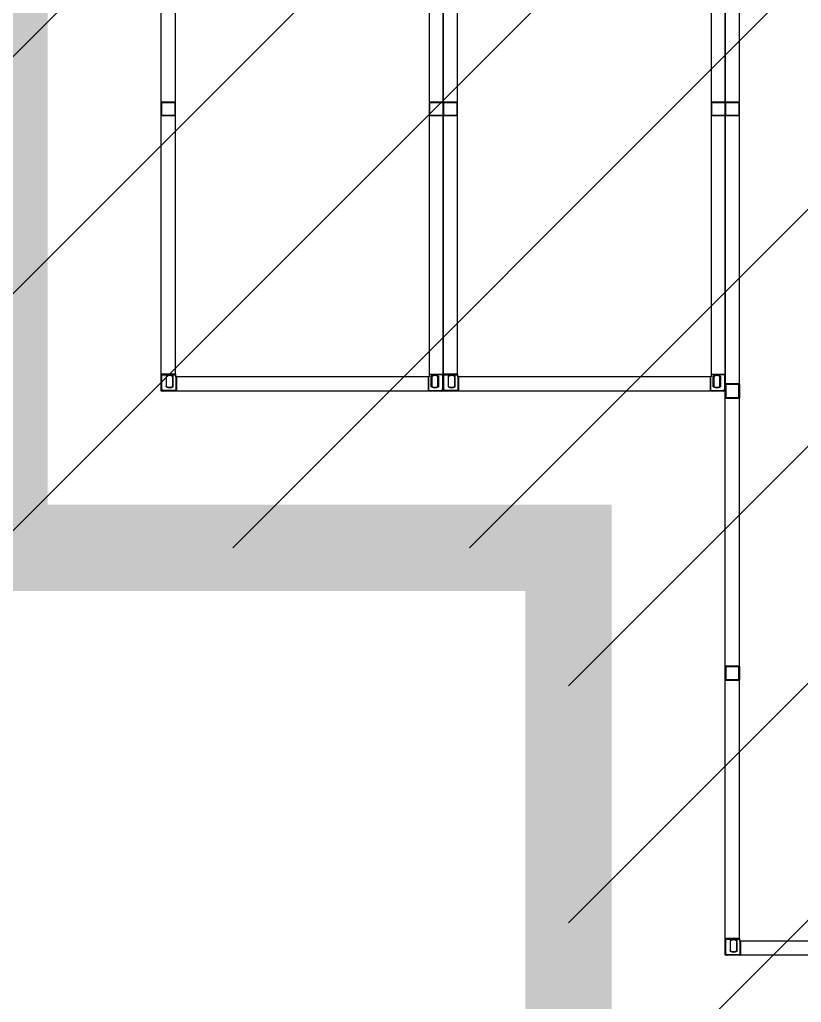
# Model space of a CAD drawing. Header units: millimetres. Extents: x 4133871 to 4440428, y -545651 to -495191.
# Drawn here: x 4276887 to 4277386, y -501833 to -501206 of the extents above; entities that cross this region are included whole.
import ezdxf

# ---------------------------------------------------------------- set-up
doc = ezdxf.new("R2010")
doc.units = ezdxf.units.MM
doc.header["$LTSCALE"] = 60
doc.layers.add('3', color=3, linetype='Continuous')

# ---------------------------------------------------------------- blocks, each defined once
blk = doc.blocks.new('KEY PLAN_NEW')
at = {"color": 253}
for p, q in [((-1220.86, -1848.38), (-1220.86, -1495.5)), ((-1340.86, -1728.38), (-1340.86, -1615.5)), ((-1286.86, -1615.5), (-1286.86, -1728.38)), ((-1280.86, -1728.38), (-1280.86, -1615.5)), ((-1226.86, -1615.5), (-1226.86, -1728.38)), ((-1343.86, -1670.44), (-1340.86, -1670.44)), ((-1343.86, -1670.44), (-1343.86, -1673.44)), ((-1343.74, -1673.32), (-1343.74, -1670.56)), ((-1343.74, -1673.32), (-1343.74, -1670.56)), ((-1343.74, -1670.56), (-1340.98, -1670.56)), ((-1340.98, -1670.56), (-1340.98, -1673.32)), ((-1340.86, -1673.44), (-1340.86, -1670.44)), ((-1286.86, -1670.44), (-1283.86, -1670.44)), ((-1286.86, -1670.44), (-1286.86, -1673.44)), ((-1286.74, -1673.32), (-1286.74, -1670.56)), ((-1286.74, -1673.32), (-1286.74, -1670.56)), ((-1286.74, -1670.56), (-1283.98, -1670.56)), ((-1283.98, -1670.56), (-1283.98, -1673.32)), ((-1283.86, -1670.44), (-1283.86, -1673.44)), ((-1283.86, -1670.44), (-1280.86, -1670.44)), ((-1283.74, -1673.32), (-1283.74, -1670.56)), ((-1283.74, -1670.56), (-1280.98, -1670.56)), ((-1280.98, -1670.56), (-1280.98, -1673.32)), ((-1280.98, -1670.56), (-1280.98, -1673.32)), ((-1280.86, -1673.44), (-1280.86, -1670.44)), ((-1226.86, -1670.44), (-1226.86, -1673.44)), ((-1226.86, -1670.44), (-1223.86, -1670.44)), ((-1226.74, -1673.32), (-1226.74, -1670.56)), ((-1226.74, -1670.56), (-1223.98, -1670.56)), ((-1223.98, -1670.56), (-1223.98, -1673.32)), ((-1223.98, -1670.56), (-1223.98, -1673.32)), ((-1223.86, -1673.44), (-1223.86, -1670.44)), ((-1223.86, -1670.44), (-1223.86, -1673.44)), ((-1223.86, -1670.44), (-1220.86, -1670.44)), ((-1223.74, -1673.32), (-1223.74, -1670.56)), ((-1223.74, -1670.56), (-1220.98, -1670.56)), ((-1220.98, -1670.56), (-1220.98, -1673.32)), ((-1220.98, -1670.56), (-1220.98, -1673.32)), ((-1220.86, -1673.44), (-1220.86, -1670.44)), ((-1340.86, -1673.44), (-1343.86, -1673.44)), ((-1340.98, -1673.32), (-1343.74, -1673.32)), ((-1283.86, -1673.44), (-1286.86, -1673.44)), ((-1283.98, -1673.32), (-1286.74, -1673.32)), ((-1280.86, -1673.44), (-1283.86, -1673.44)), ((-1280.98, -1673.32), (-1283.74, -1673.32)), ((-1223.86, -1673.44), (-1226.86, -1673.44)), ((-1223.98, -1673.32), (-1226.74, -1673.32)), ((-1220.86, -1673.44), (-1223.86, -1673.44)), ((-1220.98, -1673.32), (-1223.74, -1673.32)), ((-1340.86, -1728.38), (-1340.86, -1728.94)), ((-1340.62, -1728.94), (-1340.86, -1728.94)), ((-1287.1, -1728.94), (-1340.62, -1728.94)), ((-1287.1, -1728.94), (-1286.86, -1728.94)), ((-1286.86, -1728.38), (-1286.86, -1728.94)), ((-1280.86, -1728.38), (-1280.86, -1728.94)), ((-1280.62, -1728.94), (-1280.86, -1728.94)), ((-1227.1, -1728.94), (-1280.62, -1728.94)), ((-1227.1, -1728.94), (-1226.86, -1728.94)), ((-1226.86, -1728.38), (-1226.86, -1728.94)), ((-1223.86, -1733.44), (-1223.86, -1730.44)), ((-1220.86, -1730.44), (-1223.86, -1730.44)), ((-1220.98, -1730.56), (-1223.74, -1730.56)), ((-1223.74, -1730.56), (-1223.74, -1733.32)), ((-1220.98, -1733.32), (-1220.98, -1730.56)), ((-1220.98, -1733.32), (-1220.98, -1730.56)), ((-1220.86, -1730.44), (-1220.86, -1733.44)), ((-1223.86, -1733.44), (-1220.86, -1733.44)), ((-1223.74, -1733.32), (-1220.98, -1733.32)), ((-1223.86, -1793.44), (-1223.86, -1790.44)), ((-1220.86, -1790.44), (-1223.86, -1790.44)), ((-1220.98, -1790.56), (-1223.74, -1790.56)), ((-1223.74, -1790.56), (-1223.74, -1793.32)), ((-1220.98, -1793.32), (-1220.98, -1790.56)), ((-1220.98, -1793.32), (-1220.98, -1790.56)), ((-1220.86, -1790.44), (-1220.86, -1793.44)), ((-1223.86, -1793.44), (-1220.86, -1793.44)), ((-1223.74, -1793.32), (-1220.98, -1793.32)), ((-1220.86, -1848.38), (-1220.86, -1848.94)), ((-1220.62, -1848.94), (-1220.86, -1848.94)), ((-1167.1, -1848.94), (-1220.62, -1848.94))]:
    blk.add_line(p, q, dxfattribs=at)
at = {"color": 253, "linetype": 'Continuous'}
for p, q in [((-1340.86, -1728.38), (-1343.86, -1728.38)), ((-1343.74, -1728.5), (-1343.86, -1728.5)), ((-1343.74, -1728.38), (-1343.74, -1728.5)), ((-1343.74, -1728.5), (-1340.86, -1728.5)), ((-1343.74, -1731.53), (-1343.74, -1728.5)), ((-1342.84, -1728.78), (-1342.84, -1731.04)), ((-1342.72, -1730.98), (-1342.72, -1728.85)), ((-1341.45, -1728.85), (-1341.45, -1730.98)), ((-1341.33, -1731.04), (-1341.33, -1728.78)), ((-1340.74, -1728.94), (-1340.74, -1731.82)), ((-1340.62, -1728.94), (-1340.62, -1731.94)), ((-1287.1, -1728.94), (-1287.1, -1731.94)), ((-1286.98, -1728.94), (-1286.98, -1731.82)), ((-1286.86, -1728.38), (-1283.86, -1728.38)), ((-1283.98, -1728.5), (-1286.86, -1728.5)), ((-1286.4, -1731.04), (-1286.4, -1728.78)), ((-1286.28, -1728.85), (-1286.28, -1730.98)), ((-1285.01, -1730.98), (-1285.01, -1728.85)), ((-1284.89, -1728.78), (-1284.89, -1731.04)), ((-1283.98, -1728.38), (-1283.98, -1728.5)), ((-1283.98, -1728.5), (-1283.86, -1728.5)), ((-1283.98, -1731.53), (-1283.98, -1728.5)), ((-1280.86, -1728.38), (-1283.86, -1728.38)), ((-1283.74, -1728.5), (-1283.86, -1728.5)), ((-1283.74, -1728.38), (-1283.74, -1728.5)), ((-1283.74, -1728.5), (-1280.86, -1728.5)), ((-1283.74, -1731.53), (-1283.74, -1728.5)), ((-1282.84, -1728.78), (-1282.84, -1731.04)), ((-1282.72, -1730.98), (-1282.72, -1728.85)), ((-1281.45, -1728.85), (-1281.45, -1730.98)), ((-1281.33, -1731.04), (-1281.33, -1728.78)), ((-1280.74, -1728.94), (-1280.74, -1731.82)), ((-1280.62, -1728.94), (-1280.62, -1731.94)), ((-1227.1, -1728.94), (-1227.1, -1731.94)), ((-1226.98, -1728.94), (-1226.98, -1731.82)), ((-1226.86, -1728.38), (-1223.86, -1728.38)), ((-1223.98, -1728.5), (-1226.86, -1728.5)), ((-1226.4, -1731.04), (-1226.4, -1728.78)), ((-1226.28, -1728.85), (-1226.28, -1730.98)), ((-1225.01, -1730.98), (-1225.01, -1728.85)), ((-1224.89, -1728.78), (-1224.89, -1731.04)), ((-1223.98, -1728.38), (-1223.98, -1728.5)), ((-1223.98, -1728.5), (-1223.86, -1728.5)), ((-1223.98, -1731.53), (-1223.98, -1728.5)), ((-1343.74, -1731.53), (-1343.86, -1731.53)), ((-1343.74, -1731.82), (-1343.74, -1731.82)), ((-1343.74, -1731.82), (-1343.74, -1731.82)), ((-1343.45, -1731.82), (-1343.45, -1731.94)), ((-1340.74, -1731.82), (-1343.45, -1731.82)), ((-1340.74, -1731.94), (-1340.74, -1731.82)), ((-1340.62, -1731.82), (-1340.74, -1731.82)), ((-1287.1, -1731.82), (-1286.98, -1731.82)), ((-1286.98, -1731.94), (-1286.98, -1731.82)), ((-1286.98, -1731.82), (-1284.27, -1731.82)), ((-1284.27, -1731.82), (-1284.27, -1731.94)), ((-1283.98, -1731.53), (-1283.86, -1731.53)), ((-1283.98, -1731.82), (-1283.98, -1731.82)), ((-1283.98, -1731.82), (-1283.98, -1731.82)), ((-1283.74, -1731.53), (-1283.86, -1731.53)), ((-1283.74, -1731.82), (-1283.74, -1731.82)), ((-1283.74, -1731.82), (-1283.74, -1731.82)), ((-1283.45, -1731.82), (-1283.45, -1731.94)), ((-1280.74, -1731.82), (-1283.45, -1731.82)), ((-1280.74, -1731.94), (-1280.74, -1731.82)), ((-1280.62, -1731.82), (-1280.74, -1731.82)), ((-1227.1, -1731.82), (-1226.98, -1731.82)), ((-1226.98, -1731.94), (-1226.98, -1731.82)), ((-1226.98, -1731.82), (-1224.27, -1731.82)), ((-1224.27, -1731.82), (-1224.27, -1731.94)), ((-1223.98, -1731.53), (-1223.86, -1731.53)), ((-1223.98, -1731.82), (-1223.98, -1731.82)), ((-1223.98, -1731.82), (-1223.98, -1731.82)), ((-1220.86, -1848.38), (-1223.86, -1848.38)), ((-1223.74, -1848.5), (-1223.86, -1848.5)), ((-1223.74, -1848.38), (-1223.74, -1848.5)), ((-1223.74, -1848.5), (-1220.86, -1848.5)), ((-1223.74, -1851.53), (-1223.74, -1848.5)), ((-1222.84, -1848.78), (-1222.84, -1851.04)), ((-1222.72, -1850.98), (-1222.72, -1848.85)), ((-1221.45, -1848.85), (-1221.45, -1850.98)), ((-1221.33, -1851.04), (-1221.33, -1848.78)), ((-1220.74, -1848.94), (-1220.74, -1851.82)), ((-1220.62, -1848.94), (-1220.62, -1851.94)), ((-1223.74, -1851.53), (-1223.86, -1851.53)), ((-1223.74, -1851.82), (-1223.74, -1851.82)), ((-1223.74, -1851.82), (-1223.74, -1851.82)), ((-1223.45, -1851.82), (-1223.45, -1851.94)), ((-1220.74, -1851.82), (-1223.45, -1851.82)), ((-1220.74, -1851.94), (-1220.74, -1851.82)), ((-1220.62, -1851.82), (-1220.74, -1851.82))]:
    blk.add_line(p, q, dxfattribs=at)
at = {"color": 253}
for points in [[(-1223.86, -1491.94), (-1163.86, -1491.94), (-1163.86, -1851.94), (-1223.86, -1851.94)], [(-1283.86, -1731.94), (-1343.86, -1731.94), (-1343.86, -1611.94), (-1283.86, -1611.94)], [(-1283.86, -1611.94), (-1223.86, -1611.94), (-1223.86, -1731.94), (-1283.86, -1731.94)]]:
    blk.add_lwpolyline(points, close=True, dxfattribs=at)
at = {"color": 253, "linetype": 'Continuous'}
for centre, radius, start, end in [((-1343.74, -1728.5), 0.12, 90, 180), ((-1342.08, -1729.91), 1.36, 56.2792, 123.7208), ((-1342.08, -1729.91), 1.24, 59.1964, 120.8036), ((-1285.64, -1729.91), 1.36, 56.2792, 123.7208), ((-1285.64, -1729.91), 1.24, 59.1964, 120.8036), ((-1283.98, -1728.5), 0.12, 0, 90), ((-1283.74, -1728.5), 0.12, 90, 180), ((-1282.08, -1729.91), 1.36, 56.2792, 123.7208), ((-1282.08, -1729.91), 1.24, 59.1964, 120.8036), ((-1225.64, -1729.91), 1.36, 56.2792, 123.7208), ((-1225.64, -1729.91), 1.24, 59.1964, 120.8036), ((-1223.98, -1728.5), 0.12, 0, 90), ((-1343.45, -1731.53), 0.41, 180, 270), ((-1343.45, -1731.53), 0.29, 180, 270), ((-1342.08, -1729.91), 1.36, 236.2792, 303.7208), ((-1342.08, -1729.91), 1.24, 239.1964, 300.8036), ((-1340.74, -1731.82), 0.12, 270, 0), ((-1286.98, -1731.82), 0.12, 180, 270), ((-1285.64, -1729.91), 1.36, 236.2792, 303.7208), ((-1285.64, -1729.91), 1.24, 239.1964, 300.8036), ((-1284.27, -1731.53), 0.41, 270, 0), ((-1284.27, -1731.53), 0.29, 270, 0), ((-1283.45, -1731.53), 0.41, 180, 270), ((-1283.45, -1731.53), 0.29, 180, 270), ((-1282.08, -1729.91), 1.36, 236.2792, 303.7208), ((-1282.08, -1729.91), 1.24, 239.1964, 300.8036), ((-1280.74, -1731.82), 0.12, 270, 0), ((-1226.98, -1731.82), 0.12, 180, 270), ((-1225.64, -1729.91), 1.36, 236.2792, 303.7208), ((-1225.64, -1729.91), 1.24, 239.1964, 300.8036), ((-1224.27, -1731.53), 0.41, 270, 0), ((-1224.27, -1731.53), 0.29, 270, 0), ((-1223.74, -1848.5), 0.12, 90, 180), ((-1222.08, -1849.91), 1.36, 56.2792, 123.7208), ((-1222.08, -1849.91), 1.24, 59.1964, 120.8036), ((-1223.45, -1851.53), 0.41, 180, 270), ((-1223.45, -1851.53), 0.29, 180, 270), ((-1222.08, -1849.91), 1.36, 236.2792, 303.7208), ((-1222.08, -1849.91), 1.24, 239.1964, 300.8036), ((-1220.74, -1851.82), 0.12, 270, 0)]:
    blk.add_arc(centre, radius, start, end, dxfattribs=at)
for points, knots in [([(-1342.84, -1728.78), (-1342.84, -1728.78, 46), (-1342.84, -1728.78, 46), (-1342.83, -1728.78, 46), (-1342.83, -1728.78, 46), (-1342.83, -1728.78, 46), (-1342.83, -1728.79, 46), (-1342.83, -1728.79, 46), (-1342.82, -1728.79, 46), (-1342.82, -1728.79, 46), (-1342.81, -1728.8, 46), (-1342.81, -1728.8, 46), (-1342.8, -1728.8, 46), (-1342.8, -1728.8, 46), (-1342.8, -1728.8, 46), (-1342.8, -1728.8, 46), (-1342.79, -1728.81, 46), (-1342.79, -1728.81, 46), (-1342.79, -1728.81, 46), (-1342.79, -1728.81, 46), (-1342.78, -1728.81, 46), (-1342.78, -1728.82, 46), (-1342.77, -1728.82, 46), (-1342.77, -1728.82, 46), (-1342.76, -1728.82, 46), (-1342.76, -1728.82, 46), (-1342.76, -1728.82, 46), (-1342.76, -1728.82, 46), (-1342.76, -1728.83, 46), (-1342.76, -1728.83, 46), (-1342.75, -1728.83, 46), (-1342.75, -1728.83, 46), (-1342.74, -1728.83, 46), (-1342.74, -1728.83, 46), (-1342.74, -1728.84, 46), (-1342.74, -1728.84, 46), (-1342.74, -1728.84, 46), (-1342.74, -1728.84, 46), (-1342.73, -1728.84, 46), (-1342.73, -1728.84, 46), (-1342.73, -1728.84, 46), (-1342.73, -1728.84, 46), (-1342.73, -1728.84, 46), (-1342.72, -1728.84, 46), (-1342.72, -1728.85, 46), (-1342.72, -1728.85, 46), (-1342.72, -1728.85, 46), (-1342.72, -1728.85, 46), (-1342.72, -1728.85, 46), (-1342.72, -1728.85, 46), (-1342.72, -1728.85, 46), (-1342.72, -1728.85, 46), (-1342.72, -1728.85, 46), (-1342.72, -1728.85, 46)], [0, 0, 0, 0, 0.00782, 0.00782, 0.015639, 0.031279, 0.031279, 0.062557, 0.062557, 0.125114, 0.125114, 0.187671, 0.187671, 0.21895, 0.21895, 0.234589, 0.234589, 0.250228, 0.250228, 0.312785, 0.312785, 0.375342, 0.375342, 0.437899, 0.437899, 0.453538, 0.453538, 0.469178, 0.469178, 0.500456, 0.500456, 0.563013, 0.563013, 0.62557, 0.62557, 0.641209, 0.641209, 0.656849, 0.656849, 0.688127, 0.688127, 0.750684, 0.750684, 0.813241, 0.813241, 0.828881, 0.828881, 0.84452, 0.84452, 0.875798, 0.875798, 0.938355, 1, 1, 1, 1]), ([(-1341.45, -1728.85), (-1341.45, -1728.85, 46), (-1341.45, -1728.85, 46), (-1341.45, -1728.85, 46), (-1341.44, -1728.85, 46), (-1341.44, -1728.85, 46), (-1341.44, -1728.85, 46), (-1341.44, -1728.85, 46), (-1341.44, -1728.85, 46), (-1341.44, -1728.85, 46), (-1341.44, -1728.84, 46), (-1341.44, -1728.84, 46), (-1341.43, -1728.84, 46), (-1341.43, -1728.84, 46), (-1341.43, -1728.84, 46), (-1341.43, -1728.84, 46), (-1341.43, -1728.84, 46), (-1341.43, -1728.84, 46), (-1341.43, -1728.84, 46), (-1341.43, -1728.84, 46), (-1341.42, -1728.83, 46), (-1341.42, -1728.83, 46), (-1341.41, -1728.83, 46), (-1341.41, -1728.83, 46), (-1341.41, -1728.83, 46), (-1341.41, -1728.83, 46), (-1341.4, -1728.82, 46), (-1341.4, -1728.82, 46), (-1341.4, -1728.82, 46), (-1341.4, -1728.82, 46), (-1341.4, -1728.82, 46), (-1341.39, -1728.82, 46), (-1341.39, -1728.82, 46), (-1341.38, -1728.81, 46), (-1341.38, -1728.81, 46), (-1341.37, -1728.81, 46), (-1341.37, -1728.81, 46), (-1341.37, -1728.81, 46), (-1341.37, -1728.8, 46), (-1341.37, -1728.8, 46), (-1341.36, -1728.8, 46), (-1341.36, -1728.8, 46), (-1341.36, -1728.8, 46), (-1341.35, -1728.8, 46), (-1341.35, -1728.79, 46), (-1341.34, -1728.79, 46), (-1341.34, -1728.79, 46), (-1341.33, -1728.79, 46), (-1341.33, -1728.78, 46), (-1341.33, -1728.78, 46), (-1341.33, -1728.78, 46), (-1341.33, -1728.78, 46), (-1341.33, -1728.78, 46), (-1341.33, -1728.78, 46)], [0, 0, 0, 0, 0.06206, 0.12459, 0.12459, 0.155854, 0.155854, 0.171487, 0.171487, 0.187119, 0.187119, 0.249648, 0.249648, 0.312178, 0.312178, 0.343442, 0.343442, 0.359075, 0.359075, 0.374707, 0.374707, 0.437236, 0.437236, 0.499766, 0.499766, 0.53103, 0.53103, 0.546663, 0.546663, 0.562295, 0.562295, 0.624824, 0.624824, 0.687353, 0.687353, 0.749883, 0.749883, 0.765515, 0.765515, 0.781147, 0.781147, 0.812412, 0.812412, 0.874941, 0.874941, 0.937471, 0.937471, 0.968735, 0.968735, 0.984368, 0.992184, 0.992184, 1, 1, 1, 1]), ([(-1286.28, -1728.85), (-1286.28, -1728.85, 46), (-1286.28, -1728.85, 46), (-1286.28, -1728.85, 46), (-1286.28, -1728.85, 46), (-1286.28, -1728.85, 46), (-1286.28, -1728.85, 46), (-1286.28, -1728.85, 46), (-1286.28, -1728.85, 46), (-1286.28, -1728.85, 46), (-1286.28, -1728.84, 46), (-1286.29, -1728.84, 46), (-1286.29, -1728.84, 46), (-1286.29, -1728.84, 46), (-1286.29, -1728.84, 46), (-1286.29, -1728.84, 46), (-1286.3, -1728.84, 46), (-1286.3, -1728.84, 46), (-1286.3, -1728.84, 46), (-1286.3, -1728.84, 46), (-1286.3, -1728.83, 46), (-1286.3, -1728.83, 46), (-1286.31, -1728.83, 46), (-1286.31, -1728.83, 46), (-1286.32, -1728.83, 46), (-1286.32, -1728.83, 46), (-1286.32, -1728.82, 46), (-1286.32, -1728.82, 46), (-1286.32, -1728.82, 46), (-1286.32, -1728.82, 46), (-1286.33, -1728.82, 46), (-1286.33, -1728.82, 46), (-1286.34, -1728.82, 46), (-1286.34, -1728.81, 46), (-1286.35, -1728.81, 46), (-1286.35, -1728.81, 46), (-1286.35, -1728.81, 46), (-1286.35, -1728.81, 46), (-1286.36, -1728.8, 46), (-1286.36, -1728.8, 46), (-1286.36, -1728.8, 46), (-1286.36, -1728.8, 46), (-1286.37, -1728.8, 46), (-1286.37, -1728.8, 46), (-1286.38, -1728.79, 46), (-1286.38, -1728.79, 46), (-1286.39, -1728.79, 46), (-1286.39, -1728.79, 46), (-1286.39, -1728.78, 46), (-1286.39, -1728.78, 46), (-1286.39, -1728.78, 46), (-1286.4, -1728.78, 46), (-1286.4, -1728.78, 46), (-1286.4, -1728.78, 46)], [0, 0, 0, 0, 0.06206, 0.12459, 0.12459, 0.155854, 0.155854, 0.171487, 0.171487, 0.187119, 0.187119, 0.249648, 0.249648, 0.312178, 0.312178, 0.343442, 0.343442, 0.359075, 0.359075, 0.374707, 0.374707, 0.437236, 0.437236, 0.499766, 0.499766, 0.53103, 0.53103, 0.546663, 0.546663, 0.562295, 0.562295, 0.624824, 0.624824, 0.687353, 0.687353, 0.749883, 0.749883, 0.765515, 0.765515, 0.781147, 0.781147, 0.812412, 0.812412, 0.874941, 0.874941, 0.937471, 0.937471, 0.968735, 0.968735, 0.984368, 0.992184, 0.992184, 1, 1, 1, 1]), ([(-1284.89, -1728.78), (-1284.89, -1728.78, 46), (-1284.89, -1728.78, 46), (-1284.89, -1728.78, 46), (-1284.89, -1728.78, 46), (-1284.89, -1728.78, 46), (-1284.89, -1728.79, 46), (-1284.9, -1728.79, 46), (-1284.9, -1728.79, 46), (-1284.91, -1728.79, 46), (-1284.91, -1728.8, 46), (-1284.92, -1728.8, 46), (-1284.92, -1728.8, 46), (-1284.92, -1728.8, 46), (-1284.93, -1728.8, 46), (-1284.93, -1728.8, 46), (-1284.93, -1728.81, 46), (-1284.93, -1728.81, 46), (-1284.93, -1728.81, 46), (-1284.94, -1728.81, 46), (-1284.94, -1728.81, 46), (-1284.95, -1728.82, 46), (-1284.95, -1728.82, 46), (-1284.96, -1728.82, 46), (-1284.96, -1728.82, 46), (-1284.96, -1728.82, 46), (-1284.96, -1728.82, 46), (-1284.96, -1728.82, 46), (-1284.97, -1728.83, 46), (-1284.97, -1728.83, 46), (-1284.97, -1728.83, 46), (-1284.97, -1728.83, 46), (-1284.98, -1728.83, 46), (-1284.98, -1728.83, 46), (-1284.99, -1728.84, 46), (-1284.99, -1728.84, 46), (-1284.99, -1728.84, 46), (-1284.99, -1728.84, 46), (-1284.99, -1728.84, 46), (-1284.99, -1728.84, 46), (-1284.99, -1728.84, 46), (-1284.99, -1728.84, 46), (-1285, -1728.84, 46), (-1285, -1728.84, 46), (-1285, -1728.85, 46), (-1285, -1728.85, 46), (-1285, -1728.85, 46), (-1285, -1728.85, 46), (-1285, -1728.85, 46), (-1285, -1728.85, 46), (-1285.01, -1728.85, 46), (-1285.01, -1728.85, 46), (-1285.01, -1728.85, 46), (-1285.01, -1728.85, 46)], [0, 0, 0, 0, 0.00782, 0.00782, 0.015639, 0.031279, 0.031279, 0.062557, 0.062557, 0.125114, 0.125114, 0.187671, 0.187671, 0.21895, 0.21895, 0.234589, 0.234589, 0.250228, 0.250228, 0.312785, 0.312785, 0.375342, 0.375342, 0.437899, 0.437899, 0.453538, 0.453538, 0.469178, 0.469178, 0.500456, 0.500456, 0.563013, 0.563013, 0.62557, 0.62557, 0.641209, 0.641209, 0.656849, 0.656849, 0.688127, 0.688127, 0.750684, 0.750684, 0.813241, 0.813241, 0.828881, 0.828881, 0.84452, 0.84452, 0.875798, 0.875798, 0.938355, 1, 1, 1, 1]), ([(-1282.84, -1728.78), (-1282.84, -1728.78, 46), (-1282.84, -1728.78, 46), (-1282.83, -1728.78, 46), (-1282.83, -1728.78, 46), (-1282.83, -1728.78, 46), (-1282.83, -1728.79, 46), (-1282.83, -1728.79, 46), (-1282.82, -1728.79, 46), (-1282.82, -1728.79, 46), (-1282.81, -1728.8, 46), (-1282.81, -1728.8, 46), (-1282.8, -1728.8, 46), (-1282.8, -1728.8, 46), (-1282.8, -1728.8, 46), (-1282.8, -1728.8, 46), (-1282.79, -1728.81, 46), (-1282.79, -1728.81, 46), (-1282.79, -1728.81, 46), (-1282.79, -1728.81, 46), (-1282.78, -1728.81, 46), (-1282.78, -1728.82, 46), (-1282.77, -1728.82, 46), (-1282.77, -1728.82, 46), (-1282.76, -1728.82, 46), (-1282.76, -1728.82, 46), (-1282.76, -1728.82, 46), (-1282.76, -1728.82, 46), (-1282.76, -1728.83, 46), (-1282.76, -1728.83, 46), (-1282.75, -1728.83, 46), (-1282.75, -1728.83, 46), (-1282.74, -1728.83, 46), (-1282.74, -1728.83, 46), (-1282.74, -1728.84, 46), (-1282.74, -1728.84, 46), (-1282.74, -1728.84, 46), (-1282.74, -1728.84, 46), (-1282.73, -1728.84, 46), (-1282.73, -1728.84, 46), (-1282.73, -1728.84, 46), (-1282.73, -1728.84, 46), (-1282.73, -1728.84, 46), (-1282.72, -1728.84, 46), (-1282.72, -1728.85, 46), (-1282.72, -1728.85, 46), (-1282.72, -1728.85, 46), (-1282.72, -1728.85, 46), (-1282.72, -1728.85, 46), (-1282.72, -1728.85, 46), (-1282.72, -1728.85, 46), (-1282.72, -1728.85, 46), (-1282.72, -1728.85, 46), (-1282.72, -1728.85, 46)], [0, 0, 0, 0, 0.00782, 0.00782, 0.015639, 0.031279, 0.031279, 0.062557, 0.062557, 0.125114, 0.125114, 0.187671, 0.187671, 0.21895, 0.21895, 0.234589, 0.234589, 0.250228, 0.250228, 0.312785, 0.312785, 0.375342, 0.375342, 0.437899, 0.437899, 0.453538, 0.453538, 0.469178, 0.469178, 0.500456, 0.500456, 0.563013, 0.563013, 0.62557, 0.62557, 0.641209, 0.641209, 0.656849, 0.656849, 0.688127, 0.688127, 0.750684, 0.750684, 0.813241, 0.813241, 0.828881, 0.828881, 0.84452, 0.84452, 0.875798, 0.875798, 0.938355, 1, 1, 1, 1]), ([(-1281.45, -1728.85), (-1281.45, -1728.85, 46), (-1281.45, -1728.85, 46), (-1281.45, -1728.85, 46), (-1281.44, -1728.85, 46), (-1281.44, -1728.85, 46), (-1281.44, -1728.85, 46), (-1281.44, -1728.85, 46), (-1281.44, -1728.85, 46), (-1281.44, -1728.85, 46), (-1281.44, -1728.84, 46), (-1281.44, -1728.84, 46), (-1281.43, -1728.84, 46), (-1281.43, -1728.84, 46), (-1281.43, -1728.84, 46), (-1281.43, -1728.84, 46), (-1281.43, -1728.84, 46), (-1281.43, -1728.84, 46), (-1281.43, -1728.84, 46), (-1281.43, -1728.84, 46), (-1281.42, -1728.83, 46), (-1281.42, -1728.83, 46), (-1281.41, -1728.83, 46), (-1281.41, -1728.83, 46), (-1281.41, -1728.83, 46), (-1281.41, -1728.83, 46), (-1281.4, -1728.82, 46), (-1281.4, -1728.82, 46), (-1281.4, -1728.82, 46), (-1281.4, -1728.82, 46), (-1281.4, -1728.82, 46), (-1281.39, -1728.82, 46), (-1281.39, -1728.82, 46), (-1281.38, -1728.81, 46), (-1281.38, -1728.81, 46), (-1281.37, -1728.81, 46), (-1281.37, -1728.81, 46), (-1281.37, -1728.81, 46), (-1281.37, -1728.8, 46), (-1281.37, -1728.8, 46), (-1281.36, -1728.8, 46), (-1281.36, -1728.8, 46), (-1281.36, -1728.8, 46), (-1281.35, -1728.8, 46), (-1281.35, -1728.79, 46), (-1281.34, -1728.79, 46), (-1281.34, -1728.79, 46), (-1281.33, -1728.79, 46), (-1281.33, -1728.78, 46), (-1281.33, -1728.78, 46), (-1281.33, -1728.78, 46), (-1281.33, -1728.78, 46), (-1281.33, -1728.78, 46), (-1281.33, -1728.78, 46)], [0, 0, 0, 0, 0.06206, 0.12459, 0.12459, 0.155854, 0.155854, 0.171487, 0.171487, 0.187119, 0.187119, 0.249648, 0.249648, 0.312178, 0.312178, 0.343442, 0.343442, 0.359075, 0.359075, 0.374707, 0.374707, 0.437236, 0.437236, 0.499766, 0.499766, 0.53103, 0.53103, 0.546663, 0.546663, 0.562295, 0.562295, 0.624824, 0.624824, 0.687353, 0.687353, 0.749883, 0.749883, 0.765515, 0.765515, 0.781147, 0.781147, 0.812412, 0.812412, 0.874941, 0.874941, 0.937471, 0.937471, 0.968735, 0.968735, 0.984368, 0.992184, 0.992184, 1, 1, 1, 1]), ([(-1226.28, -1728.85), (-1226.28, -1728.85, 46), (-1226.28, -1728.85, 46), (-1226.28, -1728.85, 46), (-1226.28, -1728.85, 46), (-1226.28, -1728.85, 46), (-1226.28, -1728.85, 46), (-1226.28, -1728.85, 46), (-1226.28, -1728.85, 46), (-1226.28, -1728.85, 46), (-1226.28, -1728.84, 46), (-1226.29, -1728.84, 46), (-1226.29, -1728.84, 46), (-1226.29, -1728.84, 46), (-1226.29, -1728.84, 46), (-1226.29, -1728.84, 46), (-1226.3, -1728.84, 46), (-1226.3, -1728.84, 46), (-1226.3, -1728.84, 46), (-1226.3, -1728.84, 46), (-1226.3, -1728.83, 46), (-1226.3, -1728.83, 46), (-1226.31, -1728.83, 46), (-1226.31, -1728.83, 46), (-1226.32, -1728.83, 46), (-1226.32, -1728.83, 46), (-1226.32, -1728.82, 46), (-1226.32, -1728.82, 46), (-1226.32, -1728.82, 46), (-1226.32, -1728.82, 46), (-1226.33, -1728.82, 46), (-1226.33, -1728.82, 46), (-1226.34, -1728.82, 46), (-1226.34, -1728.81, 46), (-1226.35, -1728.81, 46), (-1226.35, -1728.81, 46), (-1226.35, -1728.81, 46), (-1226.35, -1728.81, 46), (-1226.36, -1728.8, 46), (-1226.36, -1728.8, 46), (-1226.36, -1728.8, 46), (-1226.36, -1728.8, 46), (-1226.37, -1728.8, 46), (-1226.37, -1728.8, 46), (-1226.38, -1728.79, 46), (-1226.38, -1728.79, 46), (-1226.39, -1728.79, 46), (-1226.39, -1728.79, 46), (-1226.39, -1728.78, 46), (-1226.39, -1728.78, 46), (-1226.39, -1728.78, 46), (-1226.4, -1728.78, 46), (-1226.4, -1728.78, 46), (-1226.4, -1728.78, 46)], [0, 0, 0, 0, 0.06206, 0.12459, 0.12459, 0.155854, 0.155854, 0.171487, 0.171487, 0.187119, 0.187119, 0.249648, 0.249648, 0.312178, 0.312178, 0.343442, 0.343442, 0.359075, 0.359075, 0.374707, 0.374707, 0.437236, 0.437236, 0.499766, 0.499766, 0.53103, 0.53103, 0.546663, 0.546663, 0.562295, 0.562295, 0.624824, 0.624824, 0.687353, 0.687353, 0.749883, 0.749883, 0.765515, 0.765515, 0.781147, 0.781147, 0.812412, 0.812412, 0.874941, 0.874941, 0.937471, 0.937471, 0.968735, 0.968735, 0.984368, 0.992184, 0.992184, 1, 1, 1, 1]), ([(-1224.89, -1728.78), (-1224.89, -1728.78, 46), (-1224.89, -1728.78, 46), (-1224.89, -1728.78, 46), (-1224.89, -1728.78, 46), (-1224.89, -1728.78, 46), (-1224.89, -1728.79, 46), (-1224.9, -1728.79, 46), (-1224.9, -1728.79, 46), (-1224.91, -1728.79, 46), (-1224.91, -1728.8, 46), (-1224.92, -1728.8, 46), (-1224.92, -1728.8, 46), (-1224.92, -1728.8, 46), (-1224.93, -1728.8, 46), (-1224.93, -1728.8, 46), (-1224.93, -1728.81, 46), (-1224.93, -1728.81, 46), (-1224.93, -1728.81, 46), (-1224.94, -1728.81, 46), (-1224.94, -1728.81, 46), (-1224.95, -1728.82, 46), (-1224.95, -1728.82, 46), (-1224.96, -1728.82, 46), (-1224.96, -1728.82, 46), (-1224.96, -1728.82, 46), (-1224.96, -1728.82, 46), (-1224.96, -1728.82, 46), (-1224.97, -1728.83, 46), (-1224.97, -1728.83, 46), (-1224.97, -1728.83, 46), (-1224.97, -1728.83, 46), (-1224.98, -1728.83, 46), (-1224.98, -1728.83, 46), (-1224.99, -1728.84, 46), (-1224.99, -1728.84, 46), (-1224.99, -1728.84, 46), (-1224.99, -1728.84, 46), (-1224.99, -1728.84, 46), (-1224.99, -1728.84, 46), (-1224.99, -1728.84, 46), (-1224.99, -1728.84, 46), (-1225, -1728.84, 46), (-1225, -1728.84, 46), (-1225, -1728.85, 46), (-1225, -1728.85, 46), (-1225, -1728.85, 46), (-1225, -1728.85, 46), (-1225, -1728.85, 46), (-1225, -1728.85, 46), (-1225.01, -1728.85, 46), (-1225.01, -1728.85, 46), (-1225.01, -1728.85, 46), (-1225.01, -1728.85, 46)], [0, 0, 0, 0, 0.00782, 0.00782, 0.015639, 0.031279, 0.031279, 0.062557, 0.062557, 0.125114, 0.125114, 0.187671, 0.187671, 0.21895, 0.21895, 0.234589, 0.234589, 0.250228, 0.250228, 0.312785, 0.312785, 0.375342, 0.375342, 0.437899, 0.437899, 0.453538, 0.453538, 0.469178, 0.469178, 0.500456, 0.500456, 0.563013, 0.563013, 0.62557, 0.62557, 0.641209, 0.641209, 0.656849, 0.656849, 0.688127, 0.688127, 0.750684, 0.750684, 0.813241, 0.813241, 0.828881, 0.828881, 0.84452, 0.84452, 0.875798, 0.875798, 0.938355, 1, 1, 1, 1]), ([(-1342.84, -1731.04), (-1342.84, -1731.04, 46), (-1342.84, -1731.04, 46), (-1342.83, -1731.04, 46), (-1342.83, -1731.04, 46), (-1342.83, -1731.04, 46), (-1342.83, -1731.04, 46), (-1342.83, -1731.04, 46), (-1342.82, -1731.04, 46), (-1342.82, -1731.03, 46), (-1342.81, -1731.03, 46), (-1342.81, -1731.03, 46), (-1342.8, -1731.03, 46), (-1342.8, -1731.03, 46), (-1342.8, -1731.02, 46), (-1342.8, -1731.02, 46), (-1342.79, -1731.02, 46), (-1342.79, -1731.02, 46), (-1342.79, -1731.02, 46), (-1342.79, -1731.02, 46), (-1342.78, -1731.01, 46), (-1342.78, -1731.01, 46), (-1342.77, -1731.01, 46), (-1342.77, -1731.01, 46), (-1342.76, -1731, 46), (-1342.76, -1731, 46), (-1342.76, -1731, 46), (-1342.76, -1731, 46), (-1342.76, -1731, 46), (-1342.76, -1731, 46), (-1342.75, -1731, 46), (-1342.75, -1731, 46), (-1342.74, -1730.99, 46), (-1342.74, -1730.99, 46), (-1342.74, -1730.99, 46), (-1342.74, -1730.99, 46), (-1342.74, -1730.99, 46), (-1342.74, -1730.99, 46), (-1342.73, -1730.99, 46), (-1342.73, -1730.99, 46), (-1342.73, -1730.99, 46), (-1342.73, -1730.99, 46), (-1342.73, -1730.98, 46), (-1342.72, -1730.98, 46), (-1342.72, -1730.98, 46), (-1342.72, -1730.98, 46), (-1342.72, -1730.98, 46), (-1342.72, -1730.98, 46), (-1342.72, -1730.98, 46), (-1342.72, -1730.98, 46), (-1342.72, -1730.98, 46), (-1342.72, -1730.98, 46), (-1342.72, -1730.98, 46), (-1342.72, -1730.98, 46)], [0, 0, 0, 0, 0.00782, 0.00782, 0.015639, 0.031279, 0.031279, 0.062557, 0.062557, 0.125114, 0.125114, 0.187671, 0.187671, 0.21895, 0.21895, 0.234589, 0.234589, 0.250228, 0.250228, 0.312785, 0.312785, 0.375342, 0.375342, 0.437899, 0.437899, 0.453538, 0.453538, 0.469178, 0.469178, 0.500456, 0.500456, 0.563013, 0.563013, 0.62557, 0.62557, 0.641209, 0.641209, 0.656849, 0.656849, 0.688127, 0.688127, 0.750684, 0.750684, 0.813241, 0.813241, 0.828881, 0.828881, 0.84452, 0.84452, 0.875798, 0.875798, 0.938355, 1, 1, 1, 1]), ([(-1341.45, -1730.98), (-1341.45, -1730.98, 46), (-1341.45, -1730.98, 46), (-1341.45, -1730.98, 46), (-1341.44, -1730.98, 46), (-1341.44, -1730.98, 46), (-1341.44, -1730.98, 46), (-1341.44, -1730.98, 46), (-1341.44, -1730.98, 46), (-1341.44, -1730.98, 46), (-1341.44, -1730.98, 46), (-1341.44, -1730.98, 46), (-1341.43, -1730.99, 46), (-1341.43, -1730.99, 46), (-1341.43, -1730.99, 46), (-1341.43, -1730.99, 46), (-1341.43, -1730.99, 46), (-1341.43, -1730.99, 46), (-1341.43, -1730.99, 46), (-1341.43, -1730.99, 46), (-1341.42, -1730.99, 46), (-1341.42, -1730.99, 46), (-1341.41, -1731, 46), (-1341.41, -1731, 46), (-1341.41, -1731, 46), (-1341.41, -1731, 46), (-1341.4, -1731, 46), (-1341.4, -1731, 46), (-1341.4, -1731, 46), (-1341.4, -1731, 46), (-1341.4, -1731.01, 46), (-1341.39, -1731.01, 46), (-1341.39, -1731.01, 46), (-1341.38, -1731.01, 46), (-1341.38, -1731.02, 46), (-1341.37, -1731.02, 46), (-1341.37, -1731.02, 46), (-1341.37, -1731.02, 46), (-1341.37, -1731.02, 46), (-1341.37, -1731.02, 46), (-1341.36, -1731.03, 46), (-1341.36, -1731.03, 46), (-1341.36, -1731.03, 46), (-1341.35, -1731.03, 46), (-1341.35, -1731.03, 46), (-1341.34, -1731.04, 46), (-1341.34, -1731.04, 46), (-1341.33, -1731.04, 46), (-1341.33, -1731.04, 46), (-1341.33, -1731.04, 46), (-1341.33, -1731.04, 46), (-1341.33, -1731.04, 46), (-1341.33, -1731.04, 46), (-1341.33, -1731.04, 46)], [0, 0, 0, 0, 0.06206, 0.12459, 0.12459, 0.155854, 0.155854, 0.171487, 0.171487, 0.187119, 0.187119, 0.249648, 0.249648, 0.312178, 0.312178, 0.343442, 0.343442, 0.359075, 0.359075, 0.374707, 0.374707, 0.437236, 0.437236, 0.499766, 0.499766, 0.53103, 0.53103, 0.546663, 0.546663, 0.562295, 0.562295, 0.624824, 0.624824, 0.687353, 0.687353, 0.749883, 0.749883, 0.765515, 0.765515, 0.781147, 0.781147, 0.812412, 0.812412, 0.874941, 0.874941, 0.937471, 0.937471, 0.968735, 0.968735, 0.984368, 0.992184, 0.992184, 1, 1, 1, 1]), ([(-1286.28, -1730.98), (-1286.28, -1730.98, 46), (-1286.28, -1730.98, 46), (-1286.28, -1730.98, 46), (-1286.28, -1730.98, 46), (-1286.28, -1730.98, 46), (-1286.28, -1730.98, 46), (-1286.28, -1730.98, 46), (-1286.28, -1730.98, 46), (-1286.28, -1730.98, 46), (-1286.28, -1730.98, 46), (-1286.29, -1730.98, 46), (-1286.29, -1730.99, 46), (-1286.29, -1730.99, 46), (-1286.29, -1730.99, 46), (-1286.29, -1730.99, 46), (-1286.3, -1730.99, 46), (-1286.3, -1730.99, 46), (-1286.3, -1730.99, 46), (-1286.3, -1730.99, 46), (-1286.3, -1730.99, 46), (-1286.3, -1730.99, 46), (-1286.31, -1731, 46), (-1286.31, -1731, 46), (-1286.32, -1731, 46), (-1286.32, -1731, 46), (-1286.32, -1731, 46), (-1286.32, -1731, 46), (-1286.32, -1731, 46), (-1286.32, -1731, 46), (-1286.33, -1731.01, 46), (-1286.33, -1731.01, 46), (-1286.34, -1731.01, 46), (-1286.34, -1731.01, 46), (-1286.35, -1731.02, 46), (-1286.35, -1731.02, 46), (-1286.35, -1731.02, 46), (-1286.35, -1731.02, 46), (-1286.36, -1731.02, 46), (-1286.36, -1731.02, 46), (-1286.36, -1731.03, 46), (-1286.36, -1731.03, 46), (-1286.37, -1731.03, 46), (-1286.37, -1731.03, 46), (-1286.38, -1731.03, 46), (-1286.38, -1731.04, 46), (-1286.39, -1731.04, 46), (-1286.39, -1731.04, 46), (-1286.39, -1731.04, 46), (-1286.39, -1731.04, 46), (-1286.39, -1731.04, 46), (-1286.4, -1731.04, 46), (-1286.4, -1731.04, 46), (-1286.4, -1731.04, 46)], [0, 0, 0, 0, 0.06206, 0.12459, 0.12459, 0.155854, 0.155854, 0.171487, 0.171487, 0.187119, 0.187119, 0.249648, 0.249648, 0.312178, 0.312178, 0.343442, 0.343442, 0.359075, 0.359075, 0.374707, 0.374707, 0.437236, 0.437236, 0.499766, 0.499766, 0.53103, 0.53103, 0.546663, 0.546663, 0.562295, 0.562295, 0.624824, 0.624824, 0.687353, 0.687353, 0.749883, 0.749883, 0.765515, 0.765515, 0.781147, 0.781147, 0.812412, 0.812412, 0.874941, 0.874941, 0.937471, 0.937471, 0.968735, 0.968735, 0.984368, 0.992184, 0.992184, 1, 1, 1, 1]), ([(-1284.89, -1731.04), (-1284.89, -1731.04, 46), (-1284.89, -1731.04, 46), (-1284.89, -1731.04, 46), (-1284.89, -1731.04, 46), (-1284.89, -1731.04, 46), (-1284.89, -1731.04, 46), (-1284.9, -1731.04, 46), (-1284.9, -1731.04, 46), (-1284.91, -1731.03, 46), (-1284.91, -1731.03, 46), (-1284.92, -1731.03, 46), (-1284.92, -1731.03, 46), (-1284.92, -1731.03, 46), (-1284.93, -1731.02, 46), (-1284.93, -1731.02, 46), (-1284.93, -1731.02, 46), (-1284.93, -1731.02, 46), (-1284.93, -1731.02, 46), (-1284.94, -1731.02, 46), (-1284.94, -1731.01, 46), (-1284.95, -1731.01, 46), (-1284.95, -1731.01, 46), (-1284.96, -1731.01, 46), (-1284.96, -1731, 46), (-1284.96, -1731, 46), (-1284.96, -1731, 46), (-1284.96, -1731, 46), (-1284.97, -1731, 46), (-1284.97, -1731, 46), (-1284.97, -1731, 46), (-1284.97, -1731, 46), (-1284.98, -1730.99, 46), (-1284.98, -1730.99, 46), (-1284.99, -1730.99, 46), (-1284.99, -1730.99, 46), (-1284.99, -1730.99, 46), (-1284.99, -1730.99, 46), (-1284.99, -1730.99, 46), (-1284.99, -1730.99, 46), (-1284.99, -1730.99, 46), (-1284.99, -1730.99, 46), (-1285, -1730.98, 46), (-1285, -1730.98, 46), (-1285, -1730.98, 46), (-1285, -1730.98, 46), (-1285, -1730.98, 46), (-1285, -1730.98, 46), (-1285, -1730.98, 46), (-1285, -1730.98, 46), (-1285.01, -1730.98, 46), (-1285.01, -1730.98, 46), (-1285.01, -1730.98, 46), (-1285.01, -1730.98, 46)], [0, 0, 0, 0, 0.00782, 0.00782, 0.015639, 0.031279, 0.031279, 0.062557, 0.062557, 0.125114, 0.125114, 0.187671, 0.187671, 0.21895, 0.21895, 0.234589, 0.234589, 0.250228, 0.250228, 0.312785, 0.312785, 0.375342, 0.375342, 0.437899, 0.437899, 0.453538, 0.453538, 0.469178, 0.469178, 0.500456, 0.500456, 0.563013, 0.563013, 0.62557, 0.62557, 0.641209, 0.641209, 0.656849, 0.656849, 0.688127, 0.688127, 0.750684, 0.750684, 0.813241, 0.813241, 0.828881, 0.828881, 0.84452, 0.84452, 0.875798, 0.875798, 0.938355, 1, 1, 1, 1]), ([(-1282.84, -1731.04), (-1282.84, -1731.04, 46), (-1282.84, -1731.04, 46), (-1282.83, -1731.04, 46), (-1282.83, -1731.04, 46), (-1282.83, -1731.04, 46), (-1282.83, -1731.04, 46), (-1282.83, -1731.04, 46), (-1282.82, -1731.04, 46), (-1282.82, -1731.03, 46), (-1282.81, -1731.03, 46), (-1282.81, -1731.03, 46), (-1282.8, -1731.03, 46), (-1282.8, -1731.03, 46), (-1282.8, -1731.02, 46), (-1282.8, -1731.02, 46), (-1282.79, -1731.02, 46), (-1282.79, -1731.02, 46), (-1282.79, -1731.02, 46), (-1282.79, -1731.02, 46), (-1282.78, -1731.01, 46), (-1282.78, -1731.01, 46), (-1282.77, -1731.01, 46), (-1282.77, -1731.01, 46), (-1282.76, -1731, 46), (-1282.76, -1731, 46), (-1282.76, -1731, 46), (-1282.76, -1731, 46), (-1282.76, -1731, 46), (-1282.76, -1731, 46), (-1282.75, -1731, 46), (-1282.75, -1731, 46), (-1282.74, -1730.99, 46), (-1282.74, -1730.99, 46), (-1282.74, -1730.99, 46), (-1282.74, -1730.99, 46), (-1282.74, -1730.99, 46), (-1282.74, -1730.99, 46), (-1282.73, -1730.99, 46), (-1282.73, -1730.99, 46), (-1282.73, -1730.99, 46), (-1282.73, -1730.99, 46), (-1282.73, -1730.98, 46), (-1282.72, -1730.98, 46), (-1282.72, -1730.98, 46), (-1282.72, -1730.98, 46), (-1282.72, -1730.98, 46), (-1282.72, -1730.98, 46), (-1282.72, -1730.98, 46), (-1282.72, -1730.98, 46), (-1282.72, -1730.98, 46), (-1282.72, -1730.98, 46), (-1282.72, -1730.98, 46), (-1282.72, -1730.98, 46)], [0, 0, 0, 0, 0.00782, 0.00782, 0.015639, 0.031279, 0.031279, 0.062557, 0.062557, 0.125114, 0.125114, 0.187671, 0.187671, 0.21895, 0.21895, 0.234589, 0.234589, 0.250228, 0.250228, 0.312785, 0.312785, 0.375342, 0.375342, 0.437899, 0.437899, 0.453538, 0.453538, 0.469178, 0.469178, 0.500456, 0.500456, 0.563013, 0.563013, 0.62557, 0.62557, 0.641209, 0.641209, 0.656849, 0.656849, 0.688127, 0.688127, 0.750684, 0.750684, 0.813241, 0.813241, 0.828881, 0.828881, 0.84452, 0.84452, 0.875798, 0.875798, 0.938355, 1, 1, 1, 1]), ([(-1281.45, -1730.98), (-1281.45, -1730.98, 46), (-1281.45, -1730.98, 46), (-1281.45, -1730.98, 46), (-1281.44, -1730.98, 46), (-1281.44, -1730.98, 46), (-1281.44, -1730.98, 46), (-1281.44, -1730.98, 46), (-1281.44, -1730.98, 46), (-1281.44, -1730.98, 46), (-1281.44, -1730.98, 46), (-1281.44, -1730.98, 46), (-1281.43, -1730.99, 46), (-1281.43, -1730.99, 46), (-1281.43, -1730.99, 46), (-1281.43, -1730.99, 46), (-1281.43, -1730.99, 46), (-1281.43, -1730.99, 46), (-1281.43, -1730.99, 46), (-1281.43, -1730.99, 46), (-1281.42, -1730.99, 46), (-1281.42, -1730.99, 46), (-1281.41, -1731, 46), (-1281.41, -1731, 46), (-1281.41, -1731, 46), (-1281.41, -1731, 46), (-1281.4, -1731, 46), (-1281.4, -1731, 46), (-1281.4, -1731, 46), (-1281.4, -1731, 46), (-1281.4, -1731.01, 46), (-1281.39, -1731.01, 46), (-1281.39, -1731.01, 46), (-1281.38, -1731.01, 46), (-1281.38, -1731.02, 46), (-1281.37, -1731.02, 46), (-1281.37, -1731.02, 46), (-1281.37, -1731.02, 46), (-1281.37, -1731.02, 46), (-1281.37, -1731.02, 46), (-1281.36, -1731.03, 46), (-1281.36, -1731.03, 46), (-1281.36, -1731.03, 46), (-1281.35, -1731.03, 46), (-1281.35, -1731.03, 46), (-1281.34, -1731.04, 46), (-1281.34, -1731.04, 46), (-1281.33, -1731.04, 46), (-1281.33, -1731.04, 46), (-1281.33, -1731.04, 46), (-1281.33, -1731.04, 46), (-1281.33, -1731.04, 46), (-1281.33, -1731.04, 46), (-1281.33, -1731.04, 46)], [0, 0, 0, 0, 0.06206, 0.12459, 0.12459, 0.155854, 0.155854, 0.171487, 0.171487, 0.187119, 0.187119, 0.249648, 0.249648, 0.312178, 0.312178, 0.343442, 0.343442, 0.359075, 0.359075, 0.374707, 0.374707, 0.437236, 0.437236, 0.499766, 0.499766, 0.53103, 0.53103, 0.546663, 0.546663, 0.562295, 0.562295, 0.624824, 0.624824, 0.687353, 0.687353, 0.749883, 0.749883, 0.765515, 0.765515, 0.781147, 0.781147, 0.812412, 0.812412, 0.874941, 0.874941, 0.937471, 0.937471, 0.968735, 0.968735, 0.984368, 0.992184, 0.992184, 1, 1, 1, 1]), ([(-1226.28, -1730.98), (-1226.28, -1730.98, 46), (-1226.28, -1730.98, 46), (-1226.28, -1730.98, 46), (-1226.28, -1730.98, 46), (-1226.28, -1730.98, 46), (-1226.28, -1730.98, 46), (-1226.28, -1730.98, 46), (-1226.28, -1730.98, 46), (-1226.28, -1730.98, 46), (-1226.28, -1730.98, 46), (-1226.29, -1730.98, 46), (-1226.29, -1730.99, 46), (-1226.29, -1730.99, 46), (-1226.29, -1730.99, 46), (-1226.29, -1730.99, 46), (-1226.3, -1730.99, 46), (-1226.3, -1730.99, 46), (-1226.3, -1730.99, 46), (-1226.3, -1730.99, 46), (-1226.3, -1730.99, 46), (-1226.3, -1730.99, 46), (-1226.31, -1731, 46), (-1226.31, -1731, 46), (-1226.32, -1731, 46), (-1226.32, -1731, 46), (-1226.32, -1731, 46), (-1226.32, -1731, 46), (-1226.32, -1731, 46), (-1226.32, -1731, 46), (-1226.33, -1731.01, 46), (-1226.33, -1731.01, 46), (-1226.34, -1731.01, 46), (-1226.34, -1731.01, 46), (-1226.35, -1731.02, 46), (-1226.35, -1731.02, 46), (-1226.35, -1731.02, 46), (-1226.35, -1731.02, 46), (-1226.36, -1731.02, 46), (-1226.36, -1731.02, 46), (-1226.36, -1731.03, 46), (-1226.36, -1731.03, 46), (-1226.37, -1731.03, 46), (-1226.37, -1731.03, 46), (-1226.38, -1731.03, 46), (-1226.38, -1731.04, 46), (-1226.39, -1731.04, 46), (-1226.39, -1731.04, 46), (-1226.39, -1731.04, 46), (-1226.39, -1731.04, 46), (-1226.39, -1731.04, 46), (-1226.4, -1731.04, 46), (-1226.4, -1731.04, 46), (-1226.4, -1731.04, 46)], [0, 0, 0, 0, 0.06206, 0.12459, 0.12459, 0.155854, 0.155854, 0.171487, 0.171487, 0.187119, 0.187119, 0.249648, 0.249648, 0.312178, 0.312178, 0.343442, 0.343442, 0.359075, 0.359075, 0.374707, 0.374707, 0.437236, 0.437236, 0.499766, 0.499766, 0.53103, 0.53103, 0.546663, 0.546663, 0.562295, 0.562295, 0.624824, 0.624824, 0.687353, 0.687353, 0.749883, 0.749883, 0.765515, 0.765515, 0.781147, 0.781147, 0.812412, 0.812412, 0.874941, 0.874941, 0.937471, 0.937471, 0.968735, 0.968735, 0.984368, 0.992184, 0.992184, 1, 1, 1, 1]), ([(-1224.89, -1731.04), (-1224.89, -1731.04, 46), (-1224.89, -1731.04, 46), (-1224.89, -1731.04, 46), (-1224.89, -1731.04, 46), (-1224.89, -1731.04, 46), (-1224.89, -1731.04, 46), (-1224.9, -1731.04, 46), (-1224.9, -1731.04, 46), (-1224.91, -1731.03, 46), (-1224.91, -1731.03, 46), (-1224.92, -1731.03, 46), (-1224.92, -1731.03, 46), (-1224.92, -1731.03, 46), (-1224.93, -1731.02, 46), (-1224.93, -1731.02, 46), (-1224.93, -1731.02, 46), (-1224.93, -1731.02, 46), (-1224.93, -1731.02, 46), (-1224.94, -1731.02, 46), (-1224.94, -1731.01, 46), (-1224.95, -1731.01, 46), (-1224.95, -1731.01, 46), (-1224.96, -1731.01, 46), (-1224.96, -1731, 46), (-1224.96, -1731, 46), (-1224.96, -1731, 46), (-1224.96, -1731, 46), (-1224.97, -1731, 46), (-1224.97, -1731, 46), (-1224.97, -1731, 46), (-1224.97, -1731, 46), (-1224.98, -1730.99, 46), (-1224.98, -1730.99, 46), (-1224.99, -1730.99, 46), (-1224.99, -1730.99, 46), (-1224.99, -1730.99, 46), (-1224.99, -1730.99, 46), (-1224.99, -1730.99, 46), (-1224.99, -1730.99, 46), (-1224.99, -1730.99, 46), (-1224.99, -1730.99, 46), (-1225, -1730.98, 46), (-1225, -1730.98, 46), (-1225, -1730.98, 46), (-1225, -1730.98, 46), (-1225, -1730.98, 46), (-1225, -1730.98, 46), (-1225, -1730.98, 46), (-1225, -1730.98, 46), (-1225.01, -1730.98, 46), (-1225.01, -1730.98, 46), (-1225.01, -1730.98, 46), (-1225.01, -1730.98, 46)], [0, 0, 0, 0, 0.00782, 0.00782, 0.015639, 0.031279, 0.031279, 0.062557, 0.062557, 0.125114, 0.125114, 0.187671, 0.187671, 0.21895, 0.21895, 0.234589, 0.234589, 0.250228, 0.250228, 0.312785, 0.312785, 0.375342, 0.375342, 0.437899, 0.437899, 0.453538, 0.453538, 0.469178, 0.469178, 0.500456, 0.500456, 0.563013, 0.563013, 0.62557, 0.62557, 0.641209, 0.641209, 0.656849, 0.656849, 0.688127, 0.688127, 0.750684, 0.750684, 0.813241, 0.813241, 0.828881, 0.828881, 0.84452, 0.84452, 0.875798, 0.875798, 0.938355, 1, 1, 1, 1]), ([(-1222.84, -1848.78), (-1222.84, -1848.78), (-1222.84, -1848.78), (-1222.83, -1848.78), (-1222.83, -1848.78), (-1222.83, -1848.78), (-1222.83, -1848.79), (-1222.83, -1848.79), (-1222.82, -1848.79), (-1222.82, -1848.79), (-1222.81, -1848.8), (-1222.81, -1848.8), (-1222.8, -1848.8), (-1222.8, -1848.8), (-1222.8, -1848.8), (-1222.8, -1848.8), (-1222.79, -1848.81), (-1222.79, -1848.81), (-1222.79, -1848.81), (-1222.79, -1848.81), (-1222.78, -1848.81), (-1222.78, -1848.82), (-1222.77, -1848.82), (-1222.77, -1848.82), (-1222.76, -1848.82), (-1222.76, -1848.82), (-1222.76, -1848.82), (-1222.76, -1848.82), (-1222.76, -1848.83), (-1222.76, -1848.83), (-1222.75, -1848.83), (-1222.75, -1848.83), (-1222.74, -1848.83), (-1222.74, -1848.83), (-1222.74, -1848.84), (-1222.74, -1848.84), (-1222.74, -1848.84), (-1222.74, -1848.84), (-1222.73, -1848.84), (-1222.73, -1848.84), (-1222.73, -1848.84), (-1222.73, -1848.84), (-1222.73, -1848.84), (-1222.72, -1848.84), (-1222.72, -1848.85), (-1222.72, -1848.85), (-1222.72, -1848.85), (-1222.72, -1848.85), (-1222.72, -1848.85), (-1222.72, -1848.85), (-1222.72, -1848.85), (-1222.72, -1848.85), (-1222.72, -1848.85), (-1222.72, -1848.85)], [0, 0, 0, 0, 0.00782, 0.00782, 0.015639, 0.031279, 0.031279, 0.062557, 0.062557, 0.125114, 0.125114, 0.187671, 0.187671, 0.21895, 0.21895, 0.234589, 0.234589, 0.250228, 0.250228, 0.312785, 0.312785, 0.375342, 0.375342, 0.437899, 0.437899, 0.453538, 0.453538, 0.469178, 0.469178, 0.500456, 0.500456, 0.563013, 0.563013, 0.62557, 0.62557, 0.641209, 0.641209, 0.656849, 0.656849, 0.688127, 0.688127, 0.750684, 0.750684, 0.813241, 0.813241, 0.828881, 0.828881, 0.84452, 0.84452, 0.875798, 0.875798, 0.938355, 1, 1, 1, 1]), ([(-1221.45, -1848.85), (-1221.45, -1848.85), (-1221.45, -1848.85), (-1221.45, -1848.85), (-1221.44, -1848.85), (-1221.44, -1848.85), (-1221.44, -1848.85), (-1221.44, -1848.85), (-1221.44, -1848.85), (-1221.44, -1848.85), (-1221.44, -1848.84), (-1221.44, -1848.84), (-1221.43, -1848.84), (-1221.43, -1848.84), (-1221.43, -1848.84), (-1221.43, -1848.84), (-1221.43, -1848.84), (-1221.43, -1848.84), (-1221.43, -1848.84), (-1221.43, -1848.84), (-1221.42, -1848.83), (-1221.42, -1848.83), (-1221.41, -1848.83), (-1221.41, -1848.83), (-1221.41, -1848.83), (-1221.41, -1848.83), (-1221.4, -1848.82), (-1221.4, -1848.82), (-1221.4, -1848.82), (-1221.4, -1848.82), (-1221.4, -1848.82), (-1221.39, -1848.82), (-1221.39, -1848.82), (-1221.38, -1848.81), (-1221.38, -1848.81), (-1221.37, -1848.81), (-1221.37, -1848.81), (-1221.37, -1848.81), (-1221.37, -1848.8), (-1221.37, -1848.8), (-1221.36, -1848.8), (-1221.36, -1848.8), (-1221.36, -1848.8), (-1221.35, -1848.8), (-1221.35, -1848.79), (-1221.34, -1848.79), (-1221.34, -1848.79), (-1221.33, -1848.79), (-1221.33, -1848.78), (-1221.33, -1848.78), (-1221.33, -1848.78), (-1221.33, -1848.78), (-1221.33, -1848.78), (-1221.33, -1848.78)], [0, 0, 0, 0, 0.06206, 0.12459, 0.12459, 0.155854, 0.155854, 0.171487, 0.171487, 0.187119, 0.187119, 0.249648, 0.249648, 0.312178, 0.312178, 0.343442, 0.343442, 0.359075, 0.359075, 0.374707, 0.374707, 0.437236, 0.437236, 0.499766, 0.499766, 0.53103, 0.53103, 0.546663, 0.546663, 0.562295, 0.562295, 0.624824, 0.624824, 0.687353, 0.687353, 0.749883, 0.749883, 0.765515, 0.765515, 0.781147, 0.781147, 0.812412, 0.812412, 0.874941, 0.874941, 0.937471, 0.937471, 0.968735, 0.968735, 0.984368, 0.992184, 0.992184, 1, 1, 1, 1]), ([(-1222.84, -1851.04), (-1222.84, -1851.04), (-1222.84, -1851.04), (-1222.83, -1851.04), (-1222.83, -1851.04), (-1222.83, -1851.04), (-1222.83, -1851.04), (-1222.83, -1851.04), (-1222.82, -1851.04), (-1222.82, -1851.03), (-1222.81, -1851.03), (-1222.81, -1851.03), (-1222.8, -1851.03), (-1222.8, -1851.03), (-1222.8, -1851.02), (-1222.8, -1851.02), (-1222.79, -1851.02), (-1222.79, -1851.02), (-1222.79, -1851.02), (-1222.79, -1851.02), (-1222.78, -1851.01), (-1222.78, -1851.01), (-1222.77, -1851.01), (-1222.77, -1851.01), (-1222.76, -1851), (-1222.76, -1851), (-1222.76, -1851), (-1222.76, -1851), (-1222.76, -1851), (-1222.76, -1851), (-1222.75, -1851), (-1222.75, -1851), (-1222.74, -1850.99), (-1222.74, -1850.99), (-1222.74, -1850.99), (-1222.74, -1850.99), (-1222.74, -1850.99), (-1222.74, -1850.99), (-1222.73, -1850.99), (-1222.73, -1850.99), (-1222.73, -1850.99), (-1222.73, -1850.99), (-1222.73, -1850.98), (-1222.72, -1850.98), (-1222.72, -1850.98), (-1222.72, -1850.98), (-1222.72, -1850.98), (-1222.72, -1850.98), (-1222.72, -1850.98), (-1222.72, -1850.98), (-1222.72, -1850.98), (-1222.72, -1850.98), (-1222.72, -1850.98), (-1222.72, -1850.98)], [0, 0, 0, 0, 0.00782, 0.00782, 0.015639, 0.031279, 0.031279, 0.062557, 0.062557, 0.125114, 0.125114, 0.187671, 0.187671, 0.21895, 0.21895, 0.234589, 0.234589, 0.250228, 0.250228, 0.312785, 0.312785, 0.375342, 0.375342, 0.437899, 0.437899, 0.453538, 0.453538, 0.469178, 0.469178, 0.500456, 0.500456, 0.563013, 0.563013, 0.62557, 0.62557, 0.641209, 0.641209, 0.656849, 0.656849, 0.688127, 0.688127, 0.750684, 0.750684, 0.813241, 0.813241, 0.828881, 0.828881, 0.84452, 0.84452, 0.875798, 0.875798, 0.938355, 1, 1, 1, 1]), ([(-1221.45, -1850.98), (-1221.45, -1850.98), (-1221.45, -1850.98), (-1221.45, -1850.98), (-1221.44, -1850.98), (-1221.44, -1850.98), (-1221.44, -1850.98), (-1221.44, -1850.98), (-1221.44, -1850.98), (-1221.44, -1850.98), (-1221.44, -1850.98), (-1221.44, -1850.98), (-1221.43, -1850.99), (-1221.43, -1850.99), (-1221.43, -1850.99), (-1221.43, -1850.99), (-1221.43, -1850.99), (-1221.43, -1850.99), (-1221.43, -1850.99), (-1221.43, -1850.99), (-1221.42, -1850.99), (-1221.42, -1850.99), (-1221.41, -1851), (-1221.41, -1851), (-1221.41, -1851), (-1221.41, -1851), (-1221.4, -1851), (-1221.4, -1851), (-1221.4, -1851), (-1221.4, -1851), (-1221.4, -1851.01), (-1221.39, -1851.01), (-1221.39, -1851.01), (-1221.38, -1851.01), (-1221.38, -1851.02), (-1221.37, -1851.02), (-1221.37, -1851.02), (-1221.37, -1851.02), (-1221.37, -1851.02), (-1221.37, -1851.02), (-1221.36, -1851.03), (-1221.36, -1851.03), (-1221.36, -1851.03), (-1221.35, -1851.03), (-1221.35, -1851.03), (-1221.34, -1851.04), (-1221.34, -1851.04), (-1221.33, -1851.04), (-1221.33, -1851.04), (-1221.33, -1851.04), (-1221.33, -1851.04), (-1221.33, -1851.04), (-1221.33, -1851.04), (-1221.33, -1851.04)], [0, 0, 0, 0, 0.06206, 0.12459, 0.12459, 0.155854, 0.155854, 0.171487, 0.171487, 0.187119, 0.187119, 0.249648, 0.249648, 0.312178, 0.312178, 0.343442, 0.343442, 0.359075, 0.359075, 0.374707, 0.374707, 0.437236, 0.437236, 0.499766, 0.499766, 0.53103, 0.53103, 0.546663, 0.546663, 0.562295, 0.562295, 0.624824, 0.624824, 0.687353, 0.687353, 0.749883, 0.749883, 0.765515, 0.765515, 0.781147, 0.781147, 0.812412, 0.812412, 0.874941, 0.874941, 0.937471, 0.937471, 0.968735, 0.968735, 0.984368, 0.992184, 0.992184, 1, 1, 1, 1])]:
    blk.add_open_spline(points, degree=3, knots=knots, dxfattribs=at)

msp = doc.modelspace()

# ---------------------------------------------------------------- hatches: boundary and pattern name
at = {"layer": '3'}
h = msp.add_hatch(dxfattribs=at)
h.set_pattern_fill('ANSI31', color=256, scale=855.36)
h.set_pattern_definition([(45, (64725.06, -107751.94), (-75.603857, 75.603857), [])])
h.paths.add_polyline_path([(4276337.71, -500083.05), (4276517.71, -500083.05), (4276517.71, -499723.05), (4277057.71, -499723.05), (4277057.71, -499543.05), (4278157.71, -499543.05), (4278157.71, -499665.45), (4278998.07, -499665.45), (4278998.07, -500263.05), (4279057.71, -500263.05), (4279057.71, -501723.05), (4277806.71, -501723.05), (4277806.71, -501727.55), (4277797.71, -501727.55), (4277797.71, -501903.05), (4277237.71, -501903.05), (4277237.71, -501543.05), (4276877.71, -501543.05), (4276877.71, -501183.05), (4276517.71, -501183.05), (4276517.71, -500823.05), (4275977.71, -500823.05), (4275977.71, -500443.05), (4276337.71, -500443.05)])

# ---------------------------------------------------------------- linework, layer by layer
at = {"layer": '3', "const_width": 55}
msp.add_lwpolyline([(4276337.71, -500083.05), (4276517.71, -500083.05), (4276517.71, -499723.05), (4277057.71, -499723.05), (4277057.71, -499543.05), (4278157.71, -499543.05), (4278157.71, -499665.45), (4278998.07, -499665.45), (4278998.07, -500263.05), (4279057.71, -500263.05), (4279057.71, -501723.05), (4277806.71, -501723.05), (4277806.71, -501727.55), (4277797.71, -501727.55), (4277797.71, -501903.05), (4277237.71, -501903.05), (4277237.71, -501543.05), (4276877.71, -501543.05), (4276877.71, -501183.05), (4276517.71, -501183.05), (4276517.71, -500823.05), (4275977.71, -500823.05), (4275977.71, -500443.05), (4276337.71, -500443.05)], close=True, dxfattribs=at)

# ---------------------------------------------------------------- block references
at = {"xscale": 3, "yscale": 3, "zscale": 3}
msp.add_blockref('KEY PLAN_NEW', (4281009.3, -496247.22), dxfattribs=at)

doc.saveas('drawing.dxf')
